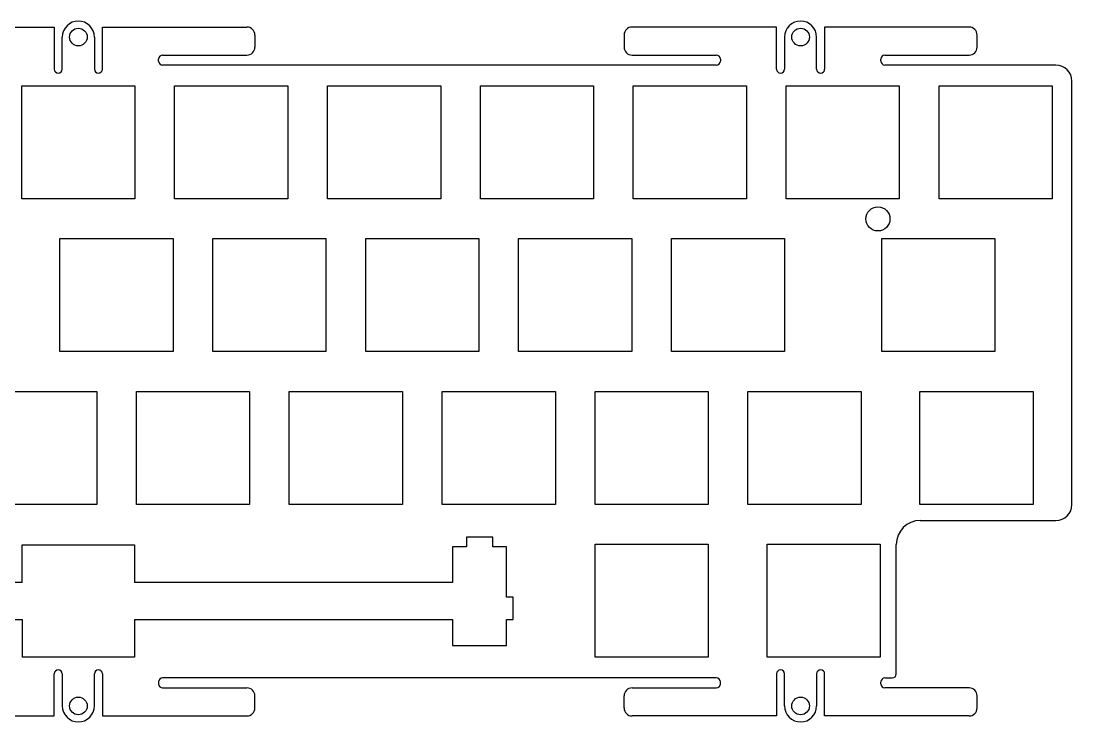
# Model space of a CAD drawing. Header units: millimetres. Extents: x -257 to -10, y 133 to 221.
# Drawn here: x -140.5 to -9.5, y 133.5 to 220.9 of the extents above; entities that cross this region are included whole.
import ezdxf

# ---------------------------------------------------------------- set-up
doc = ezdxf.new("R2010")
doc.units = ezdxf.units.MM
for name, color, linetype in [('Shape001', 7, 'CONTINUOUS'), ('Shape002', 7, 'CONTINUOUS'), ('Shape004', 7, 'CONTINUOUS'), ('Shape005', 7, 'CONTINUOUS'), ('Shape192', 7, 'CONTINUOUS'), ('Shape193', 7, 'CONTINUOUS'), ('Shape194', 7, 'CONTINUOUS'), ('Shape195', 7, 'CONTINUOUS'), ('Shape196', 7, 'CONTINUOUS'), ('Shape197', 7, 'CONTINUOUS'), ('Shape198', 7, 'CONTINUOUS'), ('Shape199', 7, 'CONTINUOUS'), ('Shape200', 7, 'CONTINUOUS'), ('Shape201', 7, 'CONTINUOUS'), ('Shape202', 7, 'CONTINUOUS'), ('Shape203', 7, 'CONTINUOUS'), ('Shape204', 7, 'CONTINUOUS'), ('Shape205', 7, 'CONTINUOUS'), ('Shape206', 7, 'CONTINUOUS'), ('Shape207', 7, 'CONTINUOUS'), ('Shape208', 7, 'CONTINUOUS'), ('Shape209', 7, 'CONTINUOUS'), ('Shape210', 7, 'CONTINUOUS'), ('Shape211', 7, 'CONTINUOUS'), ('Shape212', 7, 'CONTINUOUS'), ('Shape213', 7, 'CONTINUOUS'), ('Shape214', 7, 'CONTINUOUS'), ('Shape215', 7, 'CONTINUOUS'), ('Shape216', 7, 'CONTINUOUS'), ('Shape217', 7, 'CONTINUOUS'), ('Shape218', 7, 'CONTINUOUS'), ('Shape219', 7, 'CONTINUOUS'), ('Shape220', 7, 'CONTINUOUS'), ('Shape221', 7, 'CONTINUOUS'), ('Shape222', 7, 'CONTINUOUS'), ('Shape223', 7, 'CONTINUOUS'), ('Shape224', 7, 'CONTINUOUS'), ('Shape233', 7, 'CONTINUOUS'), ('Shape234', 7, 'CONTINUOUS'), ('Shape235', 7, 'CONTINUOUS'), ('Shape236', 7, 'CONTINUOUS'), ('Shape237', 7, 'CONTINUOUS'), ('Shape238', 7, 'CONTINUOUS'), ('Shape239', 7, 'CONTINUOUS'), ('Shape240', 7, 'CONTINUOUS'), ('Shape241', 7, 'CONTINUOUS'), ('Shape242', 7, 'CONTINUOUS'), ('Shape243', 7, 'CONTINUOUS'), ('Shape244', 7, 'CONTINUOUS'), ('Shape245', 7, 'CONTINUOUS'), ('Shape246', 7, 'CONTINUOUS'), ('Shape2460', 7, 'CONTINUOUS'), ('Shape247', 7, 'CONTINUOUS'), ('Shape248', 7, 'CONTINUOUS'), ('Shape249', 7, 'CONTINUOUS'), ('Shape250', 7, 'CONTINUOUS'), ('Shape251', 7, 'CONTINUOUS'), ('Shape252', 7, 'CONTINUOUS'), ('Shape253', 7, 'CONTINUOUS'), ('Shape254', 7, 'CONTINUOUS'), ('Shape255', 7, 'CONTINUOUS'), ('Shape256', 7, 'CONTINUOUS'), ('Shape257', 7, 'CONTINUOUS'), ('Shape258', 7, 'CONTINUOUS'), ('Shape259', 7, 'CONTINUOUS'), ('Shape260', 7, 'CONTINUOUS'), ('Shape261', 7, 'CONTINUOUS'), ('Shape262', 7, 'CONTINUOUS'), ('Shape263', 7, 'CONTINUOUS'), ('Shape264', 7, 'CONTINUOUS'), ('Shape265', 7, 'CONTINUOUS'), ('Shape266', 7, 'CONTINUOUS'), ('Shape267', 7, 'CONTINUOUS'), ('Shape268', 7, 'CONTINUOUS'), ('Shape269', 7, 'CONTINUOUS'), ('Shape270', 7, 'CONTINUOUS'), ('Shape271', 7, 'CONTINUOUS'), ('Shape272', 7, 'CONTINUOUS'), ('Shape273', 7, 'CONTINUOUS'), ('Shape274', 7, 'CONTINUOUS'), ('Shape275', 7, 'CONTINUOUS'), ('Shape302', 7, 'CONTINUOUS'), ('Shape303', 7, 'CONTINUOUS'), ('Shape304', 7, 'CONTINUOUS'), ('Shape305', 7, 'CONTINUOUS'), ('Shape306', 7, 'CONTINUOUS'), ('Shape307', 7, 'CONTINUOUS'), ('Shape308', 7, 'CONTINUOUS'), ('Shape309', 7, 'CONTINUOUS'), ('Shape310', 7, 'CONTINUOUS'), ('Shape311', 7, 'CONTINUOUS'), ('Shape312', 7, 'CONTINUOUS'), ('Shape313', 7, 'CONTINUOUS'), ('Shape314', 7, 'CONTINUOUS'), ('Shape352', 7, 'CONTINUOUS'), ('Shape353', 7, 'CONTINUOUS'), ('Shape354', 7, 'CONTINUOUS'), ('Shape355', 7, 'CONTINUOUS'), ('Shape356', 7, 'CONTINUOUS'), ('Shape357', 7, 'CONTINUOUS'), ('Shape358', 7, 'CONTINUOUS'), ('Shape359', 7, 'CONTINUOUS'), ('Shape360', 7, 'CONTINUOUS'), ('Shape361', 7, 'CONTINUOUS'), ('Shape362', 7, 'CONTINUOUS'), ('Shape363', 7, 'CONTINUOUS'), ('Shape364', 7, 'CONTINUOUS'), ('Shape365', 7, 'CONTINUOUS'), ('Shape366', 7, 'CONTINUOUS'), ('Shape367', 7, 'CONTINUOUS'), ('Shape368', 7, 'CONTINUOUS'), ('Shape369', 7, 'CONTINUOUS'), ('Shape370', 7, 'CONTINUOUS'), ('Shape371', 7, 'CONTINUOUS'), ('Shape372', 7, 'CONTINUOUS'), ('Shape373', 7, 'CONTINUOUS'), ('Shape374', 7, 'CONTINUOUS'), ('Shape375', 7, 'CONTINUOUS'), ('Shape380', 7, 'CONTINUOUS'), ('Shape381', 7, 'CONTINUOUS'), ('Shape382', 7, 'CONTINUOUS'), ('Shape383', 7, 'CONTINUOUS'), ('Shape392', 7, 'CONTINUOUS'), ('Shape393', 7, 'CONTINUOUS'), ('Shape394', 7, 'CONTINUOUS'), ('Shape395', 7, 'CONTINUOUS'), ('Shape396', 7, 'CONTINUOUS'), ('Shape397', 7, 'CONTINUOUS'), ('Shape398', 7, 'CONTINUOUS'), ('Shape399', 7, 'CONTINUOUS'), ('Shape400', 7, 'CONTINUOUS'), ('Shape401', 7, 'CONTINUOUS'), ('Shape402', 7, 'CONTINUOUS'), ('Shape403', 7, 'CONTINUOUS'), ('Shape408', 7, 'CONTINUOUS'), ('Shape409', 7, 'CONTINUOUS'), ('Shape410', 7, 'CONTINUOUS'), ('Shape411', 7, 'CONTINUOUS'), ('Shape428', 7, 'CONTINUOUS'), ('Shape429', 7, 'CONTINUOUS'), ('Shape430', 7, 'CONTINUOUS'), ('Shape431', 7, 'CONTINUOUS'), ('Shape436', 7, 'CONTINUOUS'), ('Shape437', 7, 'CONTINUOUS'), ('Shape438', 7, 'CONTINUOUS'), ('Shape439', 7, 'CONTINUOUS'), ('Shape444', 7, 'CONTINUOUS'), ('Shape445', 7, 'CONTINUOUS'), ('Shape446', 7, 'CONTINUOUS'), ('Shape447', 7, 'CONTINUOUS'), ('Shape448', 7, 'CONTINUOUS'), ('Shape449', 7, 'CONTINUOUS'), ('Shape450', 7, 'CONTINUOUS'), ('Shape452', 7, 'CONTINUOUS'), ('Shape453', 7, 'CONTINUOUS'), ('Shape454', 7, 'CONTINUOUS'), ('Shape455', 7, 'CONTINUOUS'), ('Shape460', 7, 'CONTINUOUS'), ('Shape461', 7, 'CONTINUOUS'), ('Shape462', 7, 'CONTINUOUS'), ('Shape463', 7, 'CONTINUOUS'), ('Shape464', 7, 'CONTINUOUS'), ('Shape465', 7, 'CONTINUOUS'), ('Shape466', 7, 'CONTINUOUS'), ('Shape467', 7, 'CONTINUOUS'), ('Shape472', 7, 'CONTINUOUS'), ('Shape473', 7, 'CONTINUOUS'), ('Shape474', 7, 'CONTINUOUS'), ('Shape475', 7, 'CONTINUOUS'), ('Shape480', 7, 'CONTINUOUS'), ('Shape481', 7, 'CONTINUOUS'), ('Shape482', 7, 'CONTINUOUS'), ('Shape483', 7, 'CONTINUOUS'), ('Shape500', 7, 'CONTINUOUS'), ('Shape501', 7, 'CONTINUOUS'), ('Shape502', 7, 'CONTINUOUS'), ('Shape503', 7, 'CONTINUOUS'), ('Shape504', 7, 'CONTINUOUS'), ('Shape505', 7, 'CONTINUOUS'), ('Shape506', 7, 'CONTINUOUS'), ('Shape507', 7, 'CONTINUOUS'), ('Shape512', 7, 'CONTINUOUS'), ('Shape513', 7, 'CONTINUOUS'), ('Shape514', 7, 'CONTINUOUS'), ('Shape515', 7, 'CONTINUOUS'), ('Shape516', 7, 'CONTINUOUS'), ('Shape517', 7, 'CONTINUOUS'), ('Shape518', 7, 'CONTINUOUS'), ('Shape519', 7, 'CONTINUOUS'), ('Shape520', 7, 'CONTINUOUS'), ('Shape521', 7, 'CONTINUOUS'), ('Shape522', 7, 'CONTINUOUS'), ('Shape523', 7, 'CONTINUOUS'), ('Shape524', 7, 'CONTINUOUS'), ('Shape525', 7, 'CONTINUOUS'), ('Shape539', 7, 'CONTINUOUS'), ('Shape540', 7, 'CONTINUOUS'), ('Shape541', 7, 'CONTINUOUS'), ('Shape542', 7, 'CONTINUOUS'), ('Shape543', 7, 'CONTINUOUS'), ('Shape544', 7, 'CONTINUOUS'), ('Shape545', 7, 'CONTINUOUS'), ('Shape546', 7, 'CONTINUOUS'), ('Shape547', 7, 'CONTINUOUS')]:
    doc.layers.add(name, color=color, linetype=linetype)

msp = doc.modelspace()

# ---------------------------------------------------------------- linework, layer by layer
at = {"layer": 'Shape001'}
msp.add_circle((-133.335, 218.854), 1.1, dxfattribs=at)
at = {"layer": 'Shape002'}
msp.add_circle((-43.335, 218.854), 1.1, dxfattribs=at)
at = {"layer": 'Shape004'}
msp.add_circle((-133.335, 135.456), 1.1, dxfattribs=at)
at = {"layer": 'Shape005'}
msp.add_circle((-43.335, 135.456), 1.1, dxfattribs=at)
at = {"layer": 'Shape192'}
msp.add_line((-154.335, 134.206), (-136.335, 134.206), dxfattribs=at)
at = {"layer": 'Shape193'}
msp.add_line((-136.335, 134.206), (-136.335, 139.456), dxfattribs=at)
at = {"layer": 'Shape194'}
msp.add_arc((-135.835, 139.456), 0.5, 0, 180, dxfattribs=at)
at = {"layer": 'Shape195'}
msp.add_line((-135.335, 139.456), (-135.335, 135.456), dxfattribs=at)
at = {"layer": 'Shape196'}
msp.add_arc((-133.335, 135.456), 2, 180, 0, dxfattribs=at)
at = {"layer": 'Shape197'}
msp.add_line((-131.335, 135.456), (-131.335, 139.456), dxfattribs=at)
at = {"layer": 'Shape198'}
msp.add_arc((-130.835, 139.456), 0.5, 0, 180, dxfattribs=at)
at = {"layer": 'Shape199'}
msp.add_line((-130.335, 139.456), (-130.335, 134.206), dxfattribs=at)
at = {"layer": 'Shape200'}
msp.add_line((-130.335, 134.206), (-112.335, 134.206), dxfattribs=at)
at = {"layer": 'Shape201'}
msp.add_arc((-112.335, 135.206), 1, -90, 0, dxfattribs=at)
at = {"layer": 'Shape202'}
msp.add_line((-111.335, 135.206), (-111.335, 136.706), dxfattribs=at)
at = {"layer": 'Shape203'}
msp.add_line((-22.335, 134.206), (-40.335, 134.206), dxfattribs=at)
at = {"layer": 'Shape204'}
msp.add_line((-40.335, 134.206), (-40.335, 139.456), dxfattribs=at)
at = {"layer": 'Shape205'}
msp.add_arc((-40.835, 139.456), 0.5, 0, 180, dxfattribs=at)
at = {"layer": 'Shape206'}
msp.add_line((-41.335, 139.456), (-41.335, 135.456), dxfattribs=at)
at = {"layer": 'Shape207'}
msp.add_arc((-43.335, 135.456), 2, 180, 0, dxfattribs=at)
at = {"layer": 'Shape208'}
msp.add_line((-45.335, 135.456), (-45.335, 139.456), dxfattribs=at)
at = {"layer": 'Shape209'}
msp.add_arc((-45.835, 139.456), 0.5, 0, 180, dxfattribs=at)
at = {"layer": 'Shape210'}
msp.add_line((-46.335, 139.456), (-46.335, 134.206), dxfattribs=at)
at = {"layer": 'Shape211'}
msp.add_line((-46.335, 134.206), (-64.335, 134.206), dxfattribs=at)
at = {"layer": 'Shape212'}
msp.add_arc((-64.335, 135.206), 1, 180, -90, dxfattribs=at)
at = {"layer": 'Shape213'}
msp.add_line((-65.335, 135.206), (-65.335, 136.706), dxfattribs=at)
at = {"layer": 'Shape214'}
msp.add_arc((-64.335, 136.706), 1, 90, 180, dxfattribs=at)
at = {"layer": 'Shape215'}
msp.add_line((-64.335, 137.706), (-53.835, 137.706), dxfattribs=at)
at = {"layer": 'Shape216'}
msp.add_arc((-53.835, 138.206), 0.5, -90, 0, dxfattribs=at)
at = {"layer": 'Shape217'}
msp.add_line((-53.335, 138.206), (-53.335, 138.455), dxfattribs=at)
at = {"layer": 'Shape218'}
msp.add_arc((-53.835, 138.455), 0.5, 0, 90, dxfattribs=at)
at = {"layer": 'Shape219'}
msp.add_line((-53.835, 138.955), (-122.835, 138.955), dxfattribs=at)
at = {"layer": 'Shape220'}
msp.add_arc((-122.835, 138.455), 0.5, 90, 180, dxfattribs=at)
at = {"layer": 'Shape221'}
msp.add_line((-123.335, 138.455), (-123.335, 138.206), dxfattribs=at)
at = {"layer": 'Shape222'}
msp.add_arc((-122.835, 138.206), 0.5, 180, -90, dxfattribs=at)
at = {"layer": 'Shape223'}
msp.add_line((-122.835, 137.706), (-112.335, 137.706), dxfattribs=at)
at = {"layer": 'Shape224'}
msp.add_arc((-112.335, 136.706), 1, 0, 90, dxfattribs=at)
at = {"layer": 'Shape233'}
msp.add_line((-154.335, 220.104), (-136.335, 220.104), dxfattribs=at)
at = {"layer": 'Shape234'}
msp.add_line((-136.335, 220.104), (-136.335, 214.854), dxfattribs=at)
at = {"layer": 'Shape235'}
msp.add_arc((-135.835, 214.854), 0.5, 180, 0, dxfattribs=at)
at = {"layer": 'Shape236'}
msp.add_line((-135.335, 214.854), (-135.335, 218.854), dxfattribs=at)
at = {"layer": 'Shape237'}
msp.add_arc((-133.335, 218.854), 2, 0, 180, dxfattribs=at)
at = {"layer": 'Shape238'}
msp.add_line((-131.335, 218.854), (-131.335, 214.854), dxfattribs=at)
at = {"layer": 'Shape239'}
msp.add_arc((-130.835, 214.854), 0.5, 180, 0, dxfattribs=at)
at = {"layer": 'Shape240'}
msp.add_line((-130.335, 214.854), (-130.335, 220.104), dxfattribs=at)
at = {"layer": 'Shape241'}
msp.add_line((-130.335, 220.104), (-112.335, 220.104), dxfattribs=at)
at = {"layer": 'Shape242'}
msp.add_arc((-112.335, 219.104), 1, 0, 90, dxfattribs=at)
at = {"layer": 'Shape243'}
msp.add_line((-111.335, 219.104), (-111.335, 217.604), dxfattribs=at)
at = {"layer": 'Shape244'}
msp.add_line((-9.515, 160.58), (-9.515, 213.355), dxfattribs=at)
at = {"layer": 'Shape245'}
msp.add_arc((-11.515, 213.355), 2, 0, 90, dxfattribs=at)
at = {"layer": 'Shape246'}
msp.add_line((-11.515, 215.355), (-32.835, 215.355), dxfattribs=at)
at = {"layer": 'Shape2460'}
msp.add_circle((-33.695, 196.179), 1.5, dxfattribs=at)
at = {"layer": 'Shape247'}
msp.add_arc((-32.835, 215.855), 0.5, 180, -90, dxfattribs=at)
at = {"layer": 'Shape248'}
msp.add_line((-33.335, 215.855), (-33.335, 216.104), dxfattribs=at)
at = {"layer": 'Shape249'}
msp.add_arc((-32.835, 216.104), 0.5, 90, 180, dxfattribs=at)
at = {"layer": 'Shape250'}
msp.add_line((-32.835, 216.604), (-22.335, 216.604), dxfattribs=at)
at = {"layer": 'Shape251'}
msp.add_arc((-22.335, 217.604), 1, -90, 0, dxfattribs=at)
at = {"layer": 'Shape252'}
msp.add_line((-21.335, 217.604), (-21.335, 219.104), dxfattribs=at)
at = {"layer": 'Shape253'}
msp.add_arc((-22.335, 219.104), 1, 0, 90, dxfattribs=at)
at = {"layer": 'Shape254'}
msp.add_line((-22.335, 220.104), (-40.335, 220.104), dxfattribs=at)
at = {"layer": 'Shape255'}
msp.add_line((-40.335, 220.104), (-40.335, 214.854), dxfattribs=at)
at = {"layer": 'Shape256'}
msp.add_arc((-40.835, 214.854), 0.5, 180, 0, dxfattribs=at)
at = {"layer": 'Shape257'}
msp.add_line((-41.335, 214.854), (-41.335, 218.854), dxfattribs=at)
at = {"layer": 'Shape258'}
msp.add_arc((-43.335, 218.854), 2, 0, 180, dxfattribs=at)
at = {"layer": 'Shape259'}
msp.add_line((-45.335, 218.854), (-45.335, 214.854), dxfattribs=at)
at = {"layer": 'Shape260'}
msp.add_arc((-45.835, 214.854), 0.5, 180, 0, dxfattribs=at)
at = {"layer": 'Shape261'}
msp.add_line((-46.335, 214.854), (-46.335, 220.104), dxfattribs=at)
at = {"layer": 'Shape262'}
msp.add_line((-46.335, 220.104), (-64.335, 220.104), dxfattribs=at)
at = {"layer": 'Shape263'}
msp.add_arc((-64.335, 219.104), 1, 90, 180, dxfattribs=at)
at = {"layer": 'Shape264'}
msp.add_line((-65.335, 219.104), (-65.335, 217.604), dxfattribs=at)
at = {"layer": 'Shape265'}
msp.add_arc((-64.335, 217.604), 1, 180, -90, dxfattribs=at)
at = {"layer": 'Shape266'}
msp.add_line((-64.335, 216.604), (-53.835, 216.604), dxfattribs=at)
at = {"layer": 'Shape267'}
msp.add_arc((-53.835, 216.104), 0.5, 0, 90, dxfattribs=at)
at = {"layer": 'Shape268'}
msp.add_line((-53.335, 216.104), (-53.335, 215.855), dxfattribs=at)
at = {"layer": 'Shape269'}
msp.add_arc((-53.835, 215.855), 0.5, -90, 0, dxfattribs=at)
at = {"layer": 'Shape270'}
msp.add_line((-53.835, 215.355), (-122.835, 215.355), dxfattribs=at)
at = {"layer": 'Shape271'}
msp.add_arc((-122.835, 215.855), 0.5, 180, -90, dxfattribs=at)
at = {"layer": 'Shape272'}
msp.add_line((-123.335, 215.855), (-123.335, 216.104), dxfattribs=at)
at = {"layer": 'Shape273'}
msp.add_arc((-122.835, 216.104), 0.5, 90, 180, dxfattribs=at)
at = {"layer": 'Shape274'}
msp.add_line((-122.835, 216.604), (-112.335, 216.604), dxfattribs=at)
at = {"layer": 'Shape275'}
msp.add_arc((-112.335, 217.604), 1, -90, 0, dxfattribs=at)
at = {"layer": 'Shape302'}
msp.add_arc((-22.335, 135.206), 1, -90, 0, dxfattribs=at)
at = {"layer": 'Shape303'}
msp.add_line((-21.335, 135.206), (-21.335, 136.706), dxfattribs=at)
at = {"layer": 'Shape304'}
msp.add_arc((-22.335, 136.706), 1, 0, 90, dxfattribs=at)
at = {"layer": 'Shape305'}
msp.add_line((-22.335, 137.706), (-32.835, 137.706), dxfattribs=at)
at = {"layer": 'Shape306'}
msp.add_arc((-32.835, 138.206), 0.5, 180, -90, dxfattribs=at)
at = {"layer": 'Shape307'}
msp.add_line((-33.335, 138.206), (-33.335, 138.455), dxfattribs=at)
at = {"layer": 'Shape308'}
msp.add_arc((-32.835, 138.455), 0.5, 90, 180, dxfattribs=at)
at = {"layer": 'Shape309'}
msp.add_line((-32.835, 138.955), (-31.915, 138.955), dxfattribs=at)
at = {"layer": 'Shape310'}
msp.add_arc((-31.915, 139.455), 0.5, -90, 0, dxfattribs=at)
at = {"layer": 'Shape311'}
msp.add_line((-31.415, 139.455), (-31.415, 155.58), dxfattribs=at)
at = {"layer": 'Shape312'}
msp.add_arc((-28.415, 155.58), 3, 90, 180, dxfattribs=at)
at = {"layer": 'Shape313'}
msp.add_line((-28.415, 158.58), (-11.515, 158.58), dxfattribs=at)
at = {"layer": 'Shape314'}
msp.add_arc((-11.515, 160.58), 2, -90, 0, dxfattribs=at)
at = {"layer": 'Shape352'}
msp.add_line((-126.285, 212.78), (-126.285, 198.68), dxfattribs=at)
at = {"layer": 'Shape353'}
msp.add_line((-126.285, 198.68), (-140.385, 198.68), dxfattribs=at)
at = {"layer": 'Shape354'}
msp.add_line((-140.385, 198.68), (-140.385, 212.78), dxfattribs=at)
at = {"layer": 'Shape355'}
msp.add_line((-140.385, 212.78), (-126.285, 212.78), dxfattribs=at)
at = {"layer": 'Shape356'}
msp.add_line((-102.285, 212.78), (-88.185, 212.78), dxfattribs=at)
at = {"layer": 'Shape357'}
msp.add_line((-88.185, 212.78), (-88.185, 198.68), dxfattribs=at)
at = {"layer": 'Shape358'}
msp.add_line((-88.185, 198.68), (-102.285, 198.68), dxfattribs=at)
at = {"layer": 'Shape359'}
msp.add_line((-102.285, 198.68), (-102.285, 212.78), dxfattribs=at)
at = {"layer": 'Shape360'}
msp.add_line((-107.235, 198.68), (-121.335, 198.68), dxfattribs=at)
at = {"layer": 'Shape361'}
msp.add_line((-121.335, 198.68), (-121.335, 212.78), dxfattribs=at)
at = {"layer": 'Shape362'}
msp.add_line((-121.335, 212.78), (-107.235, 212.78), dxfattribs=at)
at = {"layer": 'Shape363'}
msp.add_line((-107.235, 212.78), (-107.235, 198.68), dxfattribs=at)
at = {"layer": 'Shape364'}
msp.add_line((-45.135, 212.78), (-31.035, 212.78), dxfattribs=at)
at = {"layer": 'Shape365'}
msp.add_line((-31.035, 212.78), (-31.035, 198.68), dxfattribs=at)
at = {"layer": 'Shape366'}
msp.add_line((-31.035, 198.68), (-45.135, 198.68), dxfattribs=at)
at = {"layer": 'Shape367'}
msp.add_line((-45.135, 198.68), (-45.135, 212.78), dxfattribs=at)
at = {"layer": 'Shape368'}
msp.add_line((-11.985, 212.78), (-11.985, 198.68), dxfattribs=at)
at = {"layer": 'Shape369'}
msp.add_line((-11.985, 198.68), (-26.085, 198.68), dxfattribs=at)
at = {"layer": 'Shape370'}
msp.add_line((-26.085, 198.68), (-26.085, 212.78), dxfattribs=at)
at = {"layer": 'Shape371'}
msp.add_line((-26.085, 212.78), (-11.985, 212.78), dxfattribs=at)
at = {"layer": 'Shape372'}
msp.add_line((-49.895, 174.68), (-35.795, 174.68), dxfattribs=at)
at = {"layer": 'Shape373'}
msp.add_line((-35.795, 174.68), (-35.795, 160.58), dxfattribs=at)
at = {"layer": 'Shape374'}
msp.add_line((-35.795, 160.58), (-49.895, 160.58), dxfattribs=at)
at = {"layer": 'Shape375'}
msp.add_line((-49.895, 160.58), (-49.895, 174.68), dxfattribs=at)
at = {"layer": 'Shape380'}
msp.add_line((-14.365, 174.68), (-14.365, 160.58), dxfattribs=at)
at = {"layer": 'Shape381'}
msp.add_line((-14.365, 160.58), (-28.465, 160.58), dxfattribs=at)
at = {"layer": 'Shape382'}
msp.add_line((-28.465, 160.58), (-28.465, 174.68), dxfattribs=at)
at = {"layer": 'Shape383'}
msp.add_line((-28.465, 174.68), (-14.365, 174.68), dxfattribs=at)
at = {"layer": 'Shape392'}
msp.add_line((-116.575, 179.63), (-116.575, 193.73), dxfattribs=at)
at = {"layer": 'Shape393'}
msp.add_line((-116.575, 193.73), (-102.475, 193.73), dxfattribs=at)
at = {"layer": 'Shape394'}
msp.add_line((-102.475, 193.73), (-102.475, 179.63), dxfattribs=at)
at = {"layer": 'Shape395'}
msp.add_line((-102.475, 179.63), (-116.575, 179.63), dxfattribs=at)
at = {"layer": 'Shape396'}
msp.add_line((-97.525, 179.63), (-97.525, 193.73), dxfattribs=at)
at = {"layer": 'Shape397'}
msp.add_line((-97.525, 193.73), (-83.425, 193.73), dxfattribs=at)
at = {"layer": 'Shape398'}
msp.add_line((-83.425, 193.73), (-83.425, 179.63), dxfattribs=at)
at = {"layer": 'Shape399'}
msp.add_line((-83.425, 179.63), (-97.525, 179.63), dxfattribs=at)
at = {"layer": 'Shape400'}
msp.add_line((-45.325, 193.73), (-45.325, 179.63), dxfattribs=at)
at = {"layer": 'Shape401'}
msp.add_line((-45.325, 179.63), (-59.425, 179.63), dxfattribs=at)
at = {"layer": 'Shape402'}
msp.add_line((-59.425, 179.63), (-59.425, 193.73), dxfattribs=at)
at = {"layer": 'Shape403'}
msp.add_line((-59.425, 193.73), (-45.325, 193.73), dxfattribs=at)
at = {"layer": 'Shape408'}
msp.add_line((-111.995, 174.68), (-111.995, 160.58), dxfattribs=at)
at = {"layer": 'Shape409'}
msp.add_line((-111.995, 160.58), (-126.095, 160.58), dxfattribs=at)
at = {"layer": 'Shape410'}
msp.add_line((-126.095, 160.58), (-126.095, 174.68), dxfattribs=at)
at = {"layer": 'Shape411'}
msp.add_line((-126.095, 174.68), (-111.995, 174.68), dxfattribs=at)
at = {"layer": 'Shape428'}
msp.add_line((-121.525, 193.73), (-121.525, 179.63), dxfattribs=at)
at = {"layer": 'Shape429'}
msp.add_line((-121.525, 179.63), (-135.625, 179.63), dxfattribs=at)
at = {"layer": 'Shape430'}
msp.add_line((-135.625, 179.63), (-135.625, 193.73), dxfattribs=at)
at = {"layer": 'Shape431'}
msp.add_line((-135.625, 193.73), (-121.525, 193.73), dxfattribs=at)
at = {"layer": 'Shape436'}
msp.add_line((-19.125, 193.73), (-19.125, 179.63), dxfattribs=at)
at = {"layer": 'Shape437'}
msp.add_line((-19.125, 179.63), (-33.225, 179.63), dxfattribs=at)
at = {"layer": 'Shape438'}
msp.add_line((-33.225, 179.63), (-33.225, 193.73), dxfattribs=at)
at = {"layer": 'Shape439'}
msp.add_line((-33.225, 193.73), (-19.125, 193.73), dxfattribs=at)
at = {"layer": 'Shape444'}
msp.add_line((-64.375, 179.63), (-78.475, 179.63), dxfattribs=at)
at = {"layer": 'Shape445'}
msp.add_line((-78.475, 179.63), (-78.475, 193.73), dxfattribs=at)
at = {"layer": 'Shape446'}
msp.add_line((-78.475, 193.73), (-64.375, 193.73), dxfattribs=at)
at = {"layer": 'Shape447'}
msp.add_line((-64.375, 193.73), (-64.375, 179.63), dxfattribs=at)
at = {"layer": 'Shape448'}
msp.add_line((-145.145, 174.68), (-131.045, 174.68), dxfattribs=at)
at = {"layer": 'Shape449'}
msp.add_line((-131.045, 174.68), (-131.045, 160.58), dxfattribs=at)
at = {"layer": 'Shape450'}
msp.add_line((-131.045, 160.58), (-145.145, 160.58), dxfattribs=at)
at = {"layer": 'Shape452'}
msp.add_line((-73.895, 174.68), (-73.895, 160.58), dxfattribs=at)
at = {"layer": 'Shape453'}
msp.add_line((-73.895, 160.58), (-87.995, 160.58), dxfattribs=at)
at = {"layer": 'Shape454'}
msp.add_line((-87.995, 160.58), (-87.995, 174.68), dxfattribs=at)
at = {"layer": 'Shape455'}
msp.add_line((-87.995, 174.68), (-73.895, 174.68), dxfattribs=at)
at = {"layer": 'Shape460'}
msp.add_line((-68.945, 160.58), (-68.945, 174.68), dxfattribs=at)
at = {"layer": 'Shape461'}
msp.add_line((-68.945, 174.68), (-54.845, 174.68), dxfattribs=at)
at = {"layer": 'Shape462'}
msp.add_line((-54.845, 174.68), (-54.845, 160.58), dxfattribs=at)
at = {"layer": 'Shape463'}
msp.add_line((-54.845, 160.58), (-68.945, 160.58), dxfattribs=at)
at = {"layer": 'Shape464'}
msp.add_line((-50.085, 212.78), (-50.085, 198.68), dxfattribs=at)
at = {"layer": 'Shape465'}
msp.add_line((-50.085, 198.68), (-64.185, 198.68), dxfattribs=at)
at = {"layer": 'Shape466'}
msp.add_line((-64.185, 198.68), (-64.185, 212.78), dxfattribs=at)
at = {"layer": 'Shape467'}
msp.add_line((-64.185, 212.78), (-50.085, 212.78), dxfattribs=at)
at = {"layer": 'Shape472'}
msp.add_line((-69.135, 198.68), (-83.235, 198.68), dxfattribs=at)
at = {"layer": 'Shape473'}
msp.add_line((-83.235, 198.68), (-83.235, 212.78), dxfattribs=at)
at = {"layer": 'Shape474'}
msp.add_line((-83.235, 212.78), (-69.135, 212.78), dxfattribs=at)
at = {"layer": 'Shape475'}
msp.add_line((-69.135, 212.78), (-69.135, 198.68), dxfattribs=at)
at = {"layer": 'Shape480'}
msp.add_line((-92.945, 174.68), (-92.945, 160.58), dxfattribs=at)
at = {"layer": 'Shape481'}
msp.add_line((-92.945, 160.58), (-107.045, 160.58), dxfattribs=at)
at = {"layer": 'Shape482'}
msp.add_line((-107.045, 160.58), (-107.045, 174.68), dxfattribs=at)
at = {"layer": 'Shape483'}
msp.add_line((-107.045, 174.68), (-92.945, 174.68), dxfattribs=at)
at = {"layer": 'Shape500'}
msp.add_line((-47.515, 141.53), (-47.515, 155.63), dxfattribs=at)
at = {"layer": 'Shape501'}
msp.add_line((-47.515, 155.63), (-33.415, 155.63), dxfattribs=at)
at = {"layer": 'Shape502'}
msp.add_line((-33.415, 155.63), (-33.415, 141.53), dxfattribs=at)
at = {"layer": 'Shape503'}
msp.add_line((-33.415, 141.53), (-47.515, 141.53), dxfattribs=at)
at = {"layer": 'Shape504'}
msp.add_line((-54.845, 155.63), (-54.845, 141.53), dxfattribs=at)
at = {"layer": 'Shape505'}
msp.add_line((-54.845, 141.53), (-68.945, 141.53), dxfattribs=at)
at = {"layer": 'Shape506'}
msp.add_line((-68.945, 141.53), (-68.945, 155.63), dxfattribs=at)
at = {"layer": 'Shape507'}
msp.add_line((-68.945, 155.63), (-54.845, 155.63), dxfattribs=at)
at = {"layer": 'Shape512'}
msp.add_line((-86.715, 143.001), (-79.965, 143.001), dxfattribs=at)
at = {"layer": 'Shape513'}
msp.add_line((-79.965, 143.001), (-79.965, 146.231), dxfattribs=at)
at = {"layer": 'Shape514'}
msp.add_line((-79.965, 146.231), (-79.135, 146.231), dxfattribs=at)
at = {"layer": 'Shape515'}
msp.add_line((-79.135, 146.231), (-79.135, 149.031), dxfattribs=at)
at = {"layer": 'Shape516'}
msp.add_line((-79.135, 149.031), (-79.965, 149.031), dxfattribs=at)
at = {"layer": 'Shape517'}
msp.add_line((-79.965, 149.031), (-79.965, 155.301), dxfattribs=at)
at = {"layer": 'Shape518'}
msp.add_line((-79.965, 155.301), (-81.685, 155.301), dxfattribs=at)
at = {"layer": 'Shape519'}
msp.add_line((-81.685, 155.301), (-81.685, 156.501), dxfattribs=at)
at = {"layer": 'Shape520'}
msp.add_line((-81.685, 156.501), (-84.985, 156.501), dxfattribs=at)
at = {"layer": 'Shape521'}
msp.add_line((-84.985, 156.501), (-84.985, 155.301), dxfattribs=at)
at = {"layer": 'Shape522'}
msp.add_line((-84.985, 155.301), (-86.715, 155.301), dxfattribs=at)
at = {"layer": 'Shape523'}
msp.add_line((-86.715, 155.301), (-86.715, 150.831), dxfattribs=at)
at = {"layer": 'Shape524'}
msp.add_line((-86.715, 150.831), (-126.335, 150.831), dxfattribs=at)
at = {"layer": 'Shape525'}
msp.add_line((-140.335, 150.831), (-179.965, 150.831), dxfattribs=at)
at = {"layer": 'Shape539'}
msp.add_line((-179.965, 146.231), (-140.335, 146.231), dxfattribs=at)
at = {"layer": 'Shape540'}
msp.add_line((-126.335, 146.231), (-86.715, 146.231), dxfattribs=at)
at = {"layer": 'Shape541'}
msp.add_line((-86.715, 146.231), (-86.715, 143.001), dxfattribs=at)
at = {"layer": 'Shape542'}
msp.add_line((-140.335, 150.831), (-140.335, 155.531), dxfattribs=at)
at = {"layer": 'Shape543'}
msp.add_line((-140.335, 155.531), (-126.335, 155.531), dxfattribs=at)
at = {"layer": 'Shape544'}
msp.add_line((-126.335, 155.531), (-126.335, 150.831), dxfattribs=at)
at = {"layer": 'Shape545'}
msp.add_line((-126.335, 141.53), (-140.335, 141.53), dxfattribs=at)
at = {"layer": 'Shape546'}
msp.add_line((-126.335, 146.231), (-126.335, 141.53), dxfattribs=at)
at = {"layer": 'Shape547'}
msp.add_line((-140.335, 146.231), (-140.335, 141.53), dxfattribs=at)

doc.saveas('drawing.dxf')
